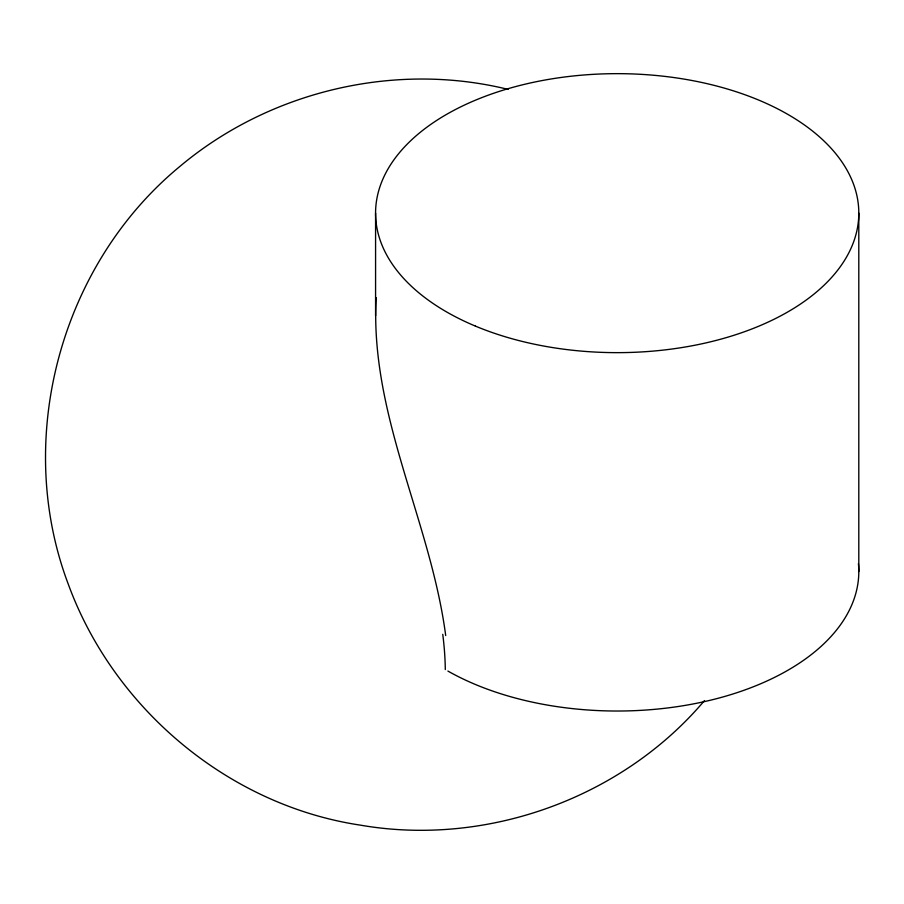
<?xml version="1.0" encoding="UTF-8"?>
<svg xmlns="http://www.w3.org/2000/svg" width="904" height="904" viewBox="0 0 904 904"><rect width="100%" height="100%" fill="white"/><g stroke="black" fill="none" stroke-linecap="round" stroke-linejoin="round"><path stroke-width="1.36" d="M858.8 571.531L858.8 213.152M445.695 635.535C430.632 521.179 369.725 415.049 376.166 297.608M704.499 700.566C621.929 798.266 486.386 847.003 360.425 825.149C228.735 805.385 113.87 708.838 68.297 584.221C13.515 439.423 60.252 265.234 179.478 166.765C268.951 91.349 394.393 61.325 508.15 89.394M375.578 213.152L375.578 315.688M858.416 563.633A241.605 139.487 0 0 1 716.951 698.577A241.605 139.487 0 0 1 447.909 671.062M442.757 634.337A284.568 161.556 60.6 0 1 445.299 669.559M475.425 326.107A241.605 139.487 0 0 0 857.512 227.559A241.605 139.487 0 0 0 518.636 85.79A241.605 139.487 0 0 0 475.425 326.107"/></g></svg>
